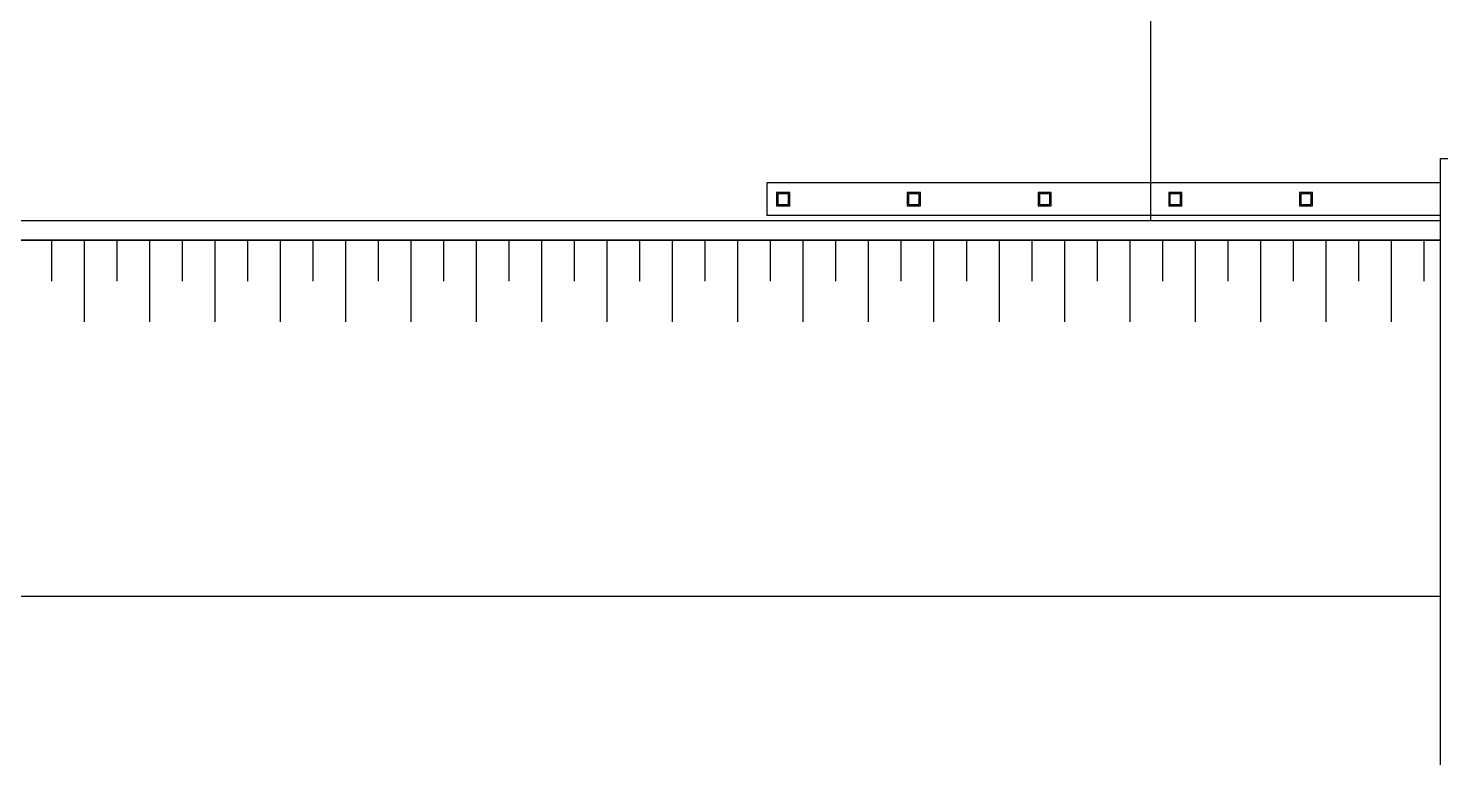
# Model space of a CAD drawing. Header units: millimetres. Extents: x 2686 to 2939, y 1294 to 1441.
# Drawn here: x 2852.3 to 2873.91, y 1354.85 to 1366.01 of the extents above; entities that cross this region are included whole.
import ezdxf

# ---------------------------------------------------------------- set-up
doc = ezdxf.new("R2010")
doc.units = ezdxf.units.MM
for name, color, linetype in [('AR-CALÇADA', 1, 'Continuous'), ('AR-ESC-PISO-1', 1, 'Continuous'), ('ar-guarda corpo', 2, 'Continuous'), ('AR-PIS', 1, 'Continuous'), ('AR-PISO', 1, 'Continuous'), ('ar-talude', 1, 'Continuous'), ('ar-talude-RefEdit0', 1, 'Continuous')]:
    doc.layers.add(name, color=color, linetype=linetype)

# ---------------------------------------------------------------- blocks, each defined once
blk = doc.blocks.new('TALUDE')
at = {"layer": 'ar-talude'}
for p, q in [((159.504, -10.975), (159.504, -11.599)), ((160.004, -10.975), (160.004, -12.222)), ((160.504, -10.975), (160.504, -11.599)), ((161.004, -10.975), (161.004, -12.222)), ((161.504, -10.975), (161.504, -11.599)), ((162.004, -10.975), (162.004, -12.222)), ((162.504, -10.975), (162.504, -11.599)), ((163.004, -10.975), (163.004, -12.222)), ((163.504, -10.975), (163.504, -11.599)), ((164.004, -10.975), (164.004, -12.222)), ((164.504, -10.975), (164.504, -11.599)), ((165.004, -10.975), (165.004, -12.222)), ((165.504, -10.975), (165.504, -11.599)), ((166.004, -10.975), (166.004, -12.222)), ((166.504, -10.975), (166.504, -11.599)), ((167.004, -10.975), (167.004, -12.222)), ((167.504, -10.975), (167.504, -11.599)), ((168.004, -10.975), (168.004, -12.222)), ((168.504, -10.975), (168.504, -11.599)), ((169.004, -10.975), (169.004, -12.222)), ((169.504, -10.975), (169.504, -11.599)), ((170.004, -10.975), (170.004, -12.222)), ((170.504, -10.975), (170.504, -11.599)), ((171.004, -10.975), (171.004, -12.222)), ((171.504, -10.975), (171.504, -11.599)), ((172.004, -10.975), (172.004, -12.222)), ((172.504, -10.975), (172.504, -11.599)), ((173.004, -10.975), (173.004, -12.222)), ((173.504, -10.975), (173.504, -11.599)), ((174.004, -10.975), (174.004, -12.222)), ((174.504, -10.975), (174.504, -11.599)), ((175.004, -10.975), (175.004, -12.222)), ((175.504, -10.975), (175.504, -11.599)), ((176.004, -10.975), (176.004, -12.222)), ((176.504, -10.975), (176.504, -11.599)), ((177.004, -10.975), (177.004, -12.222)), ((177.504, -10.975), (177.504, -11.599)), ((178.004, -10.975), (178.004, -12.222)), ((178.504, -10.975), (178.504, -11.599)), ((179.004, -10.975), (179.004, -12.222)), ((179.504, -10.975), (179.504, -11.599)), ((180.004, -10.975), (180.004, -12.222)), ((180.504, -10.975), (180.504, -11.599))]:
    blk.add_line(p, q, dxfattribs=at)
at = {"layer": 'ar-talude', "ltscale": 3}
blk.add_line((180.754, -16.421), (27.601, -16.426), dxfattribs=at)
at = {"layer": 'ar-talude-RefEdit0'}
blk.add_line((105.982, -10.975), (180.754, -10.975), dxfattribs=at)

msp = doc.modelspace()

# ---------------------------------------------------------------- linework, layer by layer
at = {"layer": 'AR-CALÇADA'}
msp.add_lwpolyline([(2869.472, 1363.066), (2869.472, 1386.025, 0.414214), (2867.472, 1388.025), (2845.018, 1388.025, 0.999727)], format="xyb", dxfattribs=at)
at = {"layer": 'AR-ESC-PISO-1'}
for p, q in [((2873.9, 1363.645), (2863.597, 1363.645)), ((2863.597, 1363.645), (2863.597, 1363.145)), ((2873.9, 1363.145), (2863.597, 1363.145))]:
    msp.add_line(p, q, dxfattribs=at)
for points in [[(2863.947, 1363.495), (2863.747, 1363.495), (2863.747, 1363.295), (2863.947, 1363.295)], [(2863.927, 1363.475), (2863.767, 1363.475), (2863.767, 1363.315), (2863.927, 1363.315)], [(2865.947, 1363.495), (2865.747, 1363.495), (2865.747, 1363.295), (2865.947, 1363.295)], [(2865.927, 1363.475), (2865.767, 1363.475), (2865.767, 1363.315), (2865.927, 1363.315)], [(2867.947, 1363.495), (2867.747, 1363.495), (2867.747, 1363.295), (2867.947, 1363.295)], [(2867.927, 1363.475), (2867.767, 1363.475), (2867.767, 1363.315), (2867.927, 1363.315)], [(2869.946, 1363.495), (2869.746, 1363.495), (2869.746, 1363.295), (2869.946, 1363.295)], [(2869.926, 1363.475), (2869.766, 1363.475), (2869.766, 1363.315), (2869.926, 1363.315)], [(2871.946, 1363.495), (2871.746, 1363.495), (2871.746, 1363.295), (2871.946, 1363.295)], [(2871.926, 1363.475), (2871.766, 1363.475), (2871.766, 1363.315), (2871.926, 1363.315)]]:
    msp.add_lwpolyline(points, close=True, dxfattribs=at)
at = {"layer": 'ar-guarda corpo'}
for q in [(2873.9, 1353.016), (2874.4, 1364.016)]:
    msp.add_line((2873.9, 1364.016), q, dxfattribs=at)
at = {"layer": 'AR-PIS'}
for p, q in [((2873.909, 1363.066), (2799.118, 1363.066)), ((2873.909, 1362.766), (2799.118, 1362.766))]:
    msp.add_line(p, q, dxfattribs=at)
at = {"layer": 'AR-PISO'}
msp.add_line((2873.9, 1363.066), (2799.128, 1363.066), dxfattribs=at)

# ---------------------------------------------------------------- block references
at = {"layer": 'ar-talude'}
msp.add_blockref('TALUDE', (2693.146, 1373.741), dxfattribs=at)

doc.saveas('drawing.dxf')
